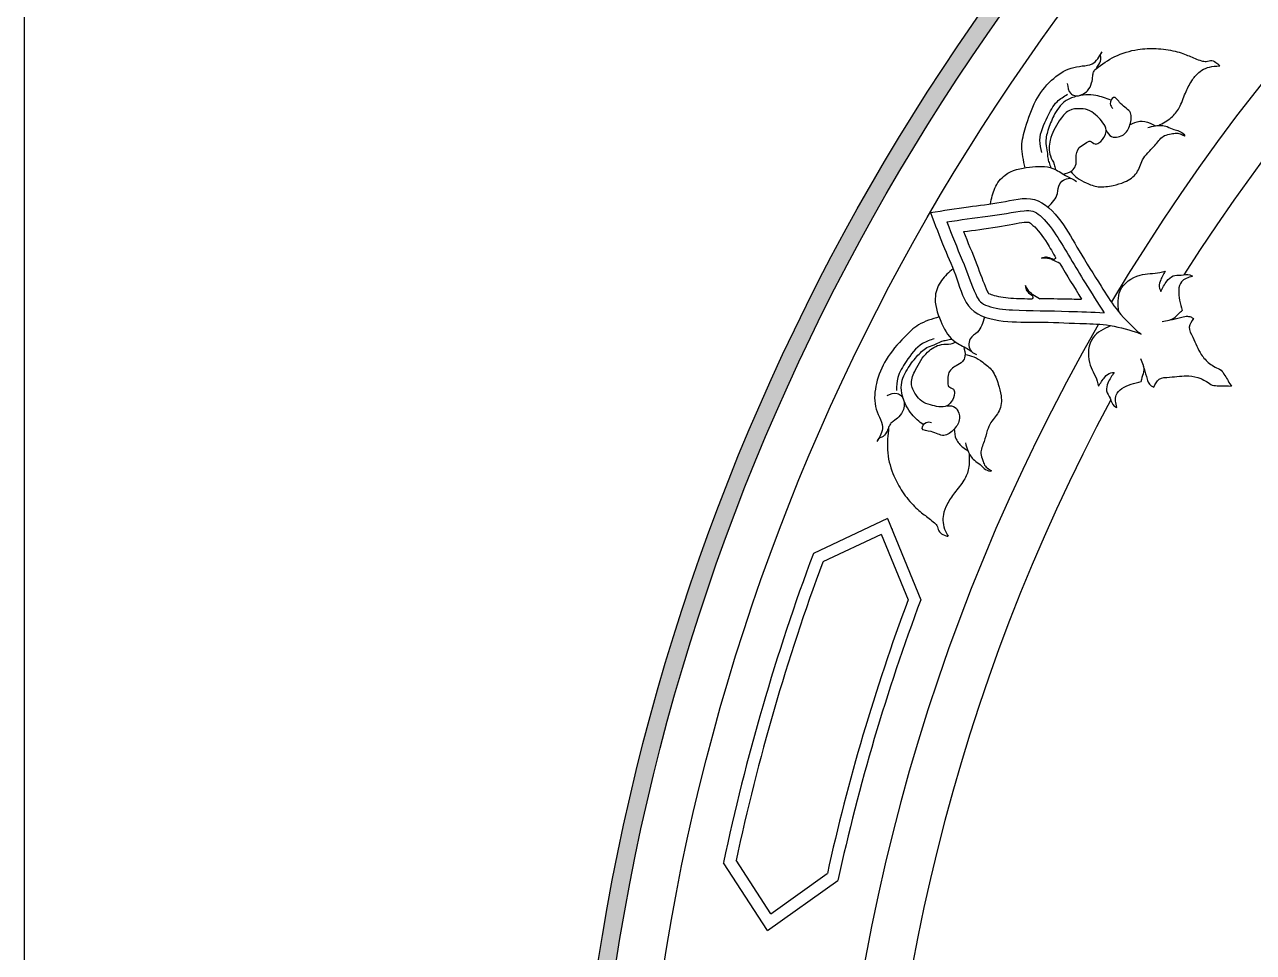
# Model space of a CAD drawing. Header units: millimetres. Extents: x -244126 to 368105, y -173968 to 259060.
# Drawn here: x -170496.2 to -170100.5, y 75765.2 to 76064.2 of the extents above; entities that cross this region are included whole.
import ezdxf
from ezdxf.enums import TextEntityAlignment as Align

# ---------------------------------------------------------------- set-up
doc = ezdxf.new("R2010")
doc.units = ezdxf.units.MM
doc.header["$MEASUREMENT"] = 0
for name, color, linetype in [('A00-TITLEBLOCK+XREF', 7, 'Continuous'), ('HEADtext', 7, 'Continuous'), ('LOGO', 7, 'Continuous'), ('TTB_A1$0$A00-TITLEBLOCK  XREF', 7, 'Continuous')]:
    doc.layers.add(name, color=color, linetype=linetype)
doc.styles.add('Cordia2', font='cordia.shx', dxfattribs={"height": 0.2})

# ---------------------------------------------------------------- blocks, each defined once
blk = doc.blocks.new('LOGO-DPT')
at = {"layer": 'LOGO'}
h = blk.add_hatch(color=256, dxfattribs=at)
edge = h.paths.add_edge_path(flags=17)
edge.add_arc((-0.0088, 1.9995), 1.9837, 0, 360)
edge = h.paths.add_edge_path()
edge.add_arc((-0.0088, 1.9995), 1.9995, 0, 360)
for p, q in [((-1.7286, 2.6988), (-1.7942, 2.6679)), ((-1.7286, 2.6988), (-1.699, 2.6268)), ((-1.7342, 2.6846), (-1.7859, 2.6603)), ((-1.7342, 2.6849), (-1.7103, 2.6266)), ((-1.7242, 2.6893), (-1.7246, 2.6891)), ((-1.8349, 2.3332), (-1.8739, 2.3935)), ((-1.8321, 2.3481), (-1.8627, 2.3956)), ((-1.8349, 2.3332), (-1.7725, 2.3778)), ((-1.8321, 2.3481), (-1.7819, 2.384)), ((-1.8261, 2.3389), (-1.8264, 2.3393))]:
    blk.add_line(p, q, dxfattribs=at)
for radius in [1.9995, 1.9837, 1.9417]:
    blk.add_circle((-0.0088, 1.9995), radius, dxfattribs=at)
for centre, radius, start, end in [((-0.0088, 1.9889), 1.7684, 91.2763, 149.3247), ((-0.0088, 1.9889), 1.7264, 92.2361, 147.5523), ((-0.0088, 1.9889), 1.7684, 150.0849, 209.165), ((-0.0088, 1.9889), 1.7264, 151.8217, 208.298), ((-0.0048, 1.9995), 1.9102, 159.5163, 168.0959), ((-0.0048, 1.9995), 1.8997, 159.645, 167.9655), ((-0.0139, 1.9942), 1.8104, 159.5536, 167.5667), ((-0.0139, 1.9942), 1.7999, 159.4227, 167.695)]:
    blk.add_arc(centre, radius, start, end, dxfattribs=at)
for points in [[(-1.6063, 3.0101), (-1.6094, 3.0293), (-1.6061, 3.0457), (-1.5969, 3.0697), (-1.5831, 3.0877), (-1.5658, 3.0985), (-1.5558, 3.1004), (-1.547, 3.1023), (-1.5383, 3.1131)], [(-1.6063, 3.0101), (-1.6094, 3.0293), (-1.6061, 3.0457), (-1.5969, 3.0697), (-1.5831, 3.0877), (-1.5658, 3.0985), (-1.5558, 3.1004), (-1.547, 3.1023), (-1.5383, 3.1131)], [(-1.5436, 3.098), (-1.527, 3.1087), (-1.5064, 3.115), (-1.4903, 3.1158), (-1.4734, 3.1135), (-1.4665, 3.1114), (-1.4558, 3.1071), (-1.4502, 3.1049)], [(-1.5436, 3.098), (-1.527, 3.1087), (-1.5064, 3.115), (-1.4903, 3.1158), (-1.4734, 3.1135), (-1.4665, 3.1114), (-1.4558, 3.1071), (-1.4502, 3.1049)], [(-1.5436, 3.098), (-1.5411, 3.1018), (-1.5393, 3.1075), (-1.5396, 3.1092), (-1.5383, 3.1131)], [(-1.5436, 3.098), (-1.5411, 3.1018), (-1.5393, 3.1075), (-1.5396, 3.1092), (-1.5383, 3.1131)], [(-1.5691, 3.0848), (-1.566, 3.0761), (-1.5625, 3.0741), (-1.5561, 3.075), (-1.5511, 3.0785), (-1.5475, 3.0854), (-1.5465, 3.0916), (-1.5458, 3.095), (-1.5436, 3.098)], [(-1.5691, 3.0848), (-1.566, 3.0761), (-1.5625, 3.0741), (-1.5561, 3.075), (-1.5511, 3.0785), (-1.5475, 3.0854), (-1.5465, 3.0916), (-1.5458, 3.095), (-1.5436, 3.098)], [(-1.4882, 3.0476), (-1.4769, 3.0546), (-1.4699, 3.0634), (-1.4644, 3.0763), (-1.4587, 3.0872), (-1.4526, 3.0945), (-1.4466, 3.0982), (-1.439, 3.1002), (-1.4338, 3.1004)], [(-1.4882, 3.0476), (-1.4769, 3.0546), (-1.4699, 3.0634), (-1.4644, 3.0763), (-1.4587, 3.0872), (-1.4526, 3.0945), (-1.4466, 3.0982), (-1.439, 3.1002), (-1.4338, 3.1004)], [(-1.4502, 3.1049), (-1.4459, 3.1045), (-1.441, 3.1052), (-1.4364, 3.1028), (-1.4338, 3.1004)], [(-1.4502, 3.1049), (-1.4459, 3.1045), (-1.441, 3.1052), (-1.4364, 3.1028), (-1.4338, 3.1004)], [(-1.5917, 3.0235), (-1.5933, 3.0345), (-1.5867, 3.0552), (-1.5781, 3.0687), (-1.5688, 3.0753)], [(-1.5917, 3.0235), (-1.5933, 3.0345), (-1.5867, 3.0552), (-1.5781, 3.0687), (-1.5688, 3.0753)], [(-1.5304, 3.07), (-1.5437, 3.0742), (-1.5617, 3.0732), (-1.571, 3.0691), (-1.581, 3.0563), (-1.5862, 3.0433), (-1.5881, 3.0315), (-1.5869, 3.0243), (-1.5864, 3.0188), (-1.5853, 3.0147), (-1.5837, 3.0101)], [(-1.5304, 3.07), (-1.5437, 3.0742), (-1.5617, 3.0732), (-1.571, 3.0691), (-1.581, 3.0563), (-1.5862, 3.0433), (-1.5881, 3.0315), (-1.5869, 3.0243), (-1.5864, 3.0188), (-1.5853, 3.0147), (-1.5837, 3.0101)], [(-1.5347, 3.0435), (-1.5298, 3.0378), (-1.5239, 3.0376), (-1.5193, 3.0394), (-1.5135, 3.0483), (-1.5131, 3.0589), (-1.5218, 3.0671), (-1.5282, 3.0725), (-1.531, 3.0667), (-1.5288, 3.0628)], [(-1.5347, 3.0435), (-1.5298, 3.0378), (-1.5239, 3.0376), (-1.5193, 3.0394), (-1.5135, 3.0483), (-1.5131, 3.0589), (-1.5218, 3.0671), (-1.5282, 3.0725), (-1.531, 3.0667), (-1.5288, 3.0628)], [(-1.5728, 3.0045), (-1.5648, 3.0077), (-1.5617, 3.0121), (-1.5613, 3.0185), (-1.5585, 3.0281), (-1.5531, 3.0317), (-1.5487, 3.0336), (-1.5445, 3.0312), (-1.5412, 3.0321), (-1.5356, 3.0389), (-1.5347, 3.0434), (-1.5375, 3.0501), (-1.5426, 3.0558), (-1.5492, 3.0607), (-1.5571, 3.0625), (-1.5676, 3.0607), (-1.5762, 3.0517), (-1.5843, 3.0347), (-1.5841, 3.0206), (-1.5807, 3.013), (-1.5797, 3.0085)], [(-1.5728, 3.0045), (-1.5648, 3.0077), (-1.5617, 3.0121), (-1.5613, 3.0185), (-1.5585, 3.0281), (-1.5531, 3.0317), (-1.5487, 3.0336), (-1.5445, 3.0312), (-1.5412, 3.0321), (-1.5356, 3.0389), (-1.5347, 3.0434), (-1.5375, 3.0501), (-1.5426, 3.0558), (-1.5492, 3.0607), (-1.5571, 3.0625), (-1.5676, 3.0607), (-1.5762, 3.0517), (-1.5843, 3.0347), (-1.5841, 3.0206), (-1.5807, 3.013), (-1.5797, 3.0085)], [(-1.5135, 3.0482), (-1.5049, 3.0513), (-1.4956, 3.0496), (-1.4909, 3.0473)], [(-1.5135, 3.0482), (-1.5049, 3.0513), (-1.4956, 3.0496), (-1.4909, 3.0473)], [(-1.5661, 3.0068), (-1.5603, 3.0012), (-1.5523, 2.9966), (-1.5416, 2.9933), (-1.5284, 2.9945), (-1.5183, 2.9975), (-1.5075, 3.0057), (-1.5023, 3.0171), (-1.4977, 3.0234), (-1.4906, 3.0309), (-1.4829, 3.0386), (-1.4769, 3.0402), (-1.4723, 3.0408), (-1.4679, 3.0397)], [(-1.5661, 3.0068), (-1.5603, 3.0012), (-1.5523, 2.9966), (-1.5416, 2.9933), (-1.5284, 2.9945), (-1.5183, 2.9975), (-1.5075, 3.0057), (-1.5023, 3.0171), (-1.4977, 3.0234), (-1.4906, 3.0309), (-1.4829, 3.0386), (-1.4769, 3.0402), (-1.4723, 3.0408), (-1.4679, 3.0397)], [(-1.4978, 3.0458), (-1.4909, 3.0473), (-1.4856, 3.0476), (-1.4806, 3.0466), (-1.4746, 3.044), (-1.4698, 3.0427), (-1.4652, 3.0395)], [(-1.4978, 3.0458), (-1.4909, 3.0473), (-1.4856, 3.0476), (-1.4806, 3.0466), (-1.4746, 3.044), (-1.4698, 3.0427), (-1.4652, 3.0395)], [(-1.4679, 3.0397), (-1.4671, 3.0393), (-1.4663, 3.0389), (-1.4652, 3.0383)], [(-1.4679, 3.0397), (-1.4671, 3.0393), (-1.4663, 3.0389), (-1.4652, 3.0383)], [(-1.4652, 3.0383), (-1.4649, 3.0383), (-1.4648, 3.0386), (-1.4649, 3.0389), (-1.4652, 3.0395)], [(-1.4652, 3.0383), (-1.4649, 3.0383), (-1.4648, 3.0386), (-1.4649, 3.0389), (-1.4652, 3.0395)], [(-1.6372, 2.978), (-1.6333, 2.992), (-1.6242, 3.0036), (-1.6025, 3.0106), (-1.5819, 3.0095), (-1.5708, 3.0033), (-1.5659, 3.0007)], [(-1.6372, 2.978), (-1.6333, 2.992), (-1.6242, 3.0036), (-1.6025, 3.0106), (-1.5819, 3.0095), (-1.5708, 3.0033), (-1.5659, 3.0007)], [(-1.586, 2.9754), (-1.5778, 2.9874), (-1.5758, 2.9959), (-1.5653, 3.0005), (-1.561, 2.998)], [(-1.586, 2.9754), (-1.5778, 2.9874), (-1.5758, 2.9959), (-1.5653, 3.0005), (-1.561, 2.998)], [(-1.6904, 2.9703), (-1.6567, 2.9755), (-1.6278, 2.9795), (-1.5983, 2.9819), (-1.5748, 2.9626), (-1.5587, 2.9365), (-1.539, 2.9049), (-1.5259, 2.8851), (-1.5073, 2.8653)], [(-1.6904, 2.9703), (-1.678, 2.9386), (-1.667, 2.9116), (-1.6543, 2.8848), (-1.6259, 2.8741), (-1.5952, 2.8732), (-1.558, 2.872), (-1.5343, 2.8706), (-1.5078, 2.8643)], [(-1.6704, 2.9205), (-1.6806, 2.9101), (-1.6861, 2.8964), (-1.6813, 2.8741), (-1.6701, 2.8569), (-1.6591, 2.8503), (-1.6543, 2.8474)], [(-1.6704, 2.9205), (-1.6806, 2.9101), (-1.6861, 2.8964), (-1.6813, 2.8741), (-1.6701, 2.8569), (-1.6591, 2.8503), (-1.6543, 2.8474)], [(-1.5235, 2.8824), (-1.5222, 2.901), (-1.5046, 2.9149), (-1.4869, 2.9172), (-1.4824, 2.9184)], [(-1.4824, 2.9184), (-1.4867, 2.9093), (-1.4874, 2.9031), (-1.4861, 2.9004)], [(-1.4862, 2.9003), (-1.4807, 2.9096), (-1.4753, 2.9141), (-1.4681, 2.9148), (-1.4603, 2.9151), (-1.4581, 2.9139)], [(-1.4581, 2.9139), (-1.4678, 2.9089), (-1.4695, 2.8926), (-1.4671, 2.8835)], [(-1.6062, 2.9056), (-1.6049, 2.9008), (-1.6014, 2.8976), (-1.5997, 2.8956), (-1.6001, 2.8939)], [(-1.5938, 2.8937), (-1.6042, 2.902), (-1.6062, 2.9056)], [(-1.6828, 2.8777), (-1.7009, 2.8707), (-1.7135, 2.8598), (-1.7297, 2.8398), (-1.7383, 2.8188), (-1.7391, 2.7984), (-1.7357, 2.7888), (-1.733, 2.7802), (-1.7379, 2.7673)], [(-1.6828, 2.8777), (-1.7009, 2.8707), (-1.7135, 2.8598), (-1.7297, 2.8398), (-1.7383, 2.8188), (-1.7391, 2.7984), (-1.7357, 2.7888), (-1.733, 2.7802), (-1.7379, 2.7673)], [(-1.6426, 2.8775), (-1.6488, 2.8643), (-1.6552, 2.8583), (-1.654, 2.847), (-1.6496, 2.8445)], [(-1.6426, 2.8775), (-1.6488, 2.8643), (-1.6552, 2.8583), (-1.654, 2.847), (-1.6496, 2.8445)], [(-1.4851, 2.8737), (-1.4734, 2.8775), (-1.4686, 2.8824), (-1.4671, 2.8835)], [(-1.478, 2.8751), (-1.4688, 2.8772), (-1.4637, 2.8783), (-1.4595, 2.8777), (-1.4572, 2.8763)], [(-1.5308, 2.8698), (-1.5462, 2.8594), (-1.5494, 2.8372), (-1.5426, 2.8208), (-1.5414, 2.8162)], [(-1.4571, 2.8764), (-1.4609, 2.8688), (-1.4579, 2.8598), (-1.4503, 2.8444), (-1.443, 2.8365), (-1.4327, 2.8306)], [(-1.687, 2.8583), (-1.6974, 2.8542), (-1.712, 2.8381), (-1.7194, 2.8239), (-1.7205, 2.8126)], [(-1.687, 2.8583), (-1.6974, 2.8542), (-1.712, 2.8381), (-1.7194, 2.8239), (-1.7205, 2.8126)], [(-1.6967, 2.782), (-1.707, 2.7914), (-1.7152, 2.8075), (-1.7162, 2.8176), (-1.7101, 2.8327), (-1.7015, 2.8437), (-1.6922, 2.8512), (-1.6853, 2.8538), (-1.6803, 2.8561), (-1.6762, 2.8572), (-1.6715, 2.8581)], [(-1.6967, 2.782), (-1.707, 2.7914), (-1.7152, 2.8075), (-1.7162, 2.8176), (-1.7101, 2.8327), (-1.7015, 2.8437), (-1.6922, 2.8512), (-1.6853, 2.8538), (-1.6803, 2.8561), (-1.6762, 2.8572), (-1.6715, 2.8581)], [(-1.6612, 2.8514), (-1.6599, 2.8429), (-1.6621, 2.8381), (-1.6676, 2.8345), (-1.6745, 2.8273), (-1.6749, 2.8208), (-1.6743, 2.816), (-1.6701, 2.8136), (-1.6692, 2.8103), (-1.6723, 2.802), (-1.6758, 2.799), (-1.683, 2.7981), (-1.6905, 2.7997), (-1.698, 2.8029), (-1.7035, 2.8089), (-1.7073, 2.8189), (-1.7037, 2.8308), (-1.693, 2.8464), (-1.6807, 2.8532), (-1.6724, 2.854), (-1.6681, 2.8554)], [(-1.6612, 2.8514), (-1.6599, 2.8429), (-1.6621, 2.8381), (-1.6676, 2.8345), (-1.6745, 2.8273), (-1.6749, 2.8208), (-1.6743, 2.816), (-1.6701, 2.8136), (-1.6692, 2.8103), (-1.6723, 2.802), (-1.6758, 2.799), (-1.683, 2.7981), (-1.6905, 2.7997), (-1.698, 2.8029), (-1.7035, 2.8089), (-1.7073, 2.8189), (-1.7037, 2.8308), (-1.693, 2.8464), (-1.6807, 2.8532), (-1.6724, 2.854), (-1.6681, 2.8554)], [(-1.6598, 2.8445), (-1.6521, 2.8423), (-1.6441, 2.8376), (-1.6358, 2.8301), (-1.6303, 2.818), (-1.6278, 2.8078), (-1.6295, 2.7943), (-1.6368, 2.7841), (-1.64, 2.777), (-1.6429, 2.7671), (-1.6457, 2.7566), (-1.6441, 2.7505), (-1.6424, 2.7463), (-1.6391, 2.743)], [(-1.6598, 2.8445), (-1.6521, 2.8423), (-1.6441, 2.8376), (-1.6358, 2.8301), (-1.6303, 2.818), (-1.6278, 2.8078), (-1.6295, 2.7943), (-1.6368, 2.7841), (-1.64, 2.777), (-1.6429, 2.7671), (-1.6457, 2.7566), (-1.6441, 2.7505), (-1.6424, 2.7463), (-1.6391, 2.743)], [(-1.5041, 2.8409), (-1.5015, 2.8289), (-1.5034, 2.8223), (-1.5035, 2.8204)], [(-1.5017, 2.834), (-1.499, 2.825), (-1.4974, 2.82), (-1.4948, 2.8167), (-1.4924, 2.8153)], [(-1.5414, 2.8162), (-1.5357, 2.8244), (-1.5306, 2.8282), (-1.5276, 2.8284)], [(-1.5276, 2.8284), (-1.533, 2.8191), (-1.5342, 2.8121), (-1.5312, 2.8056), (-1.5276, 2.7986), (-1.5253, 2.7974)], [(-1.4924, 2.8153), (-1.4877, 2.8224), (-1.4784, 2.8243), (-1.4613, 2.8254), (-1.4508, 2.823), (-1.4405, 2.8171)], [(-1.5253, 2.7974), (-1.5258, 2.8083), (-1.5126, 2.818), (-1.5035, 2.8204)], [(-1.7289, 2.8081), (-1.7198, 2.8098), (-1.7163, 2.8078), (-1.7138, 2.8017), (-1.7144, 2.7957), (-1.7186, 2.7891), (-1.7234, 2.7851), (-1.726, 2.7828), (-1.7275, 2.7795)], [(-1.7289, 2.8081), (-1.7198, 2.8098), (-1.7163, 2.8078), (-1.7138, 2.8017), (-1.7144, 2.7957), (-1.7186, 2.7891), (-1.7234, 2.7851), (-1.726, 2.7828), (-1.7275, 2.7795)], [(-1.6759, 2.7989), (-1.6685, 2.7975), (-1.6654, 2.7925), (-1.6647, 2.7876), (-1.6694, 2.7782), (-1.6785, 2.7726), (-1.6899, 2.776), (-1.6977, 2.7788), (-1.6941, 2.7842), (-1.6896, 2.7842)], [(-1.6759, 2.7989), (-1.6685, 2.7975), (-1.6654, 2.7925), (-1.6647, 2.7876), (-1.6694, 2.7782), (-1.6785, 2.7726), (-1.6899, 2.776), (-1.6977, 2.7788), (-1.6941, 2.7842), (-1.6896, 2.7842)], [(-1.7275, 2.7795), (-1.7295, 2.7754), (-1.7336, 2.771), (-1.7352, 2.7704), (-1.7379, 2.7673)], [(-1.7275, 2.7795), (-1.7295, 2.7754), (-1.7336, 2.771), (-1.7352, 2.7704), (-1.7379, 2.7673)], [(-1.7275, 2.7795), (-1.7285, 2.7597), (-1.7237, 2.7387), (-1.7163, 2.7244), (-1.7059, 2.7109), (-1.7006, 2.7059), (-1.6915, 2.6988), (-1.6868, 2.6951)], [(-1.7275, 2.7795), (-1.7285, 2.7597), (-1.7237, 2.7387), (-1.7163, 2.7244), (-1.7059, 2.7109), (-1.7006, 2.7059), (-1.6915, 2.6988), (-1.6868, 2.6951)], [(-1.6694, 2.7783), (-1.6677, 2.7693), (-1.6616, 2.7621), (-1.6573, 2.7591)], [(-1.6694, 2.7783), (-1.6677, 2.7693), (-1.6616, 2.7621), (-1.6573, 2.7591)], [(-1.6594, 2.7659), (-1.6573, 2.7591), (-1.6549, 2.7544), (-1.6515, 2.7506), (-1.6463, 2.7467), (-1.6427, 2.7432), (-1.6376, 2.7408)], [(-1.6594, 2.7659), (-1.6573, 2.7591), (-1.6549, 2.7544), (-1.6515, 2.7506), (-1.6463, 2.7467), (-1.6427, 2.7432), (-1.6376, 2.7408)], [(-1.6562, 2.7567), (-1.6566, 2.7433), (-1.6607, 2.7329), (-1.6691, 2.7217), (-1.6757, 2.7113), (-1.679, 2.7023), (-1.6792, 2.6953), (-1.6771, 2.6877), (-1.6747, 2.6831)], [(-1.6562, 2.7567), (-1.6566, 2.7433), (-1.6607, 2.7329), (-1.6691, 2.7217), (-1.6757, 2.7113), (-1.679, 2.7023), (-1.6792, 2.6953), (-1.6771, 2.6877), (-1.6747, 2.6831)], [(-1.6391, 2.743), (-1.6384, 2.7425), (-1.6377, 2.742), (-1.6366, 2.7414)], [(-1.6391, 2.743), (-1.6384, 2.7425), (-1.6377, 2.742), (-1.6366, 2.7414)], [(-1.6366, 2.7414), (-1.6365, 2.7411), (-1.6367, 2.7409), (-1.637, 2.7408), (-1.6376, 2.7408)], [(-1.6366, 2.7414), (-1.6365, 2.7411), (-1.6367, 2.7409), (-1.637, 2.7408), (-1.6376, 2.7408)], [(-1.6868, 2.6951), (-1.6843, 2.6916), (-1.6825, 2.687), (-1.6781, 2.6842), (-1.6747, 2.6831)], [(-1.6868, 2.6951), (-1.6843, 2.6916), (-1.6825, 2.687), (-1.6781, 2.6842), (-1.6747, 2.6831)]]:
    blk.add_spline(points, degree=3, dxfattribs=at)
for points, knots in [([(-1.6759, 2.962), (-1.6638, 2.9639), (-1.6519, 2.9656), (-1.629, 2.9684), (-1.6163, 2.971), (-1.6008, 2.9726), (-1.598, 2.9717), (-1.5884, 2.9637), (-1.5834, 2.9571), (-1.5705, 2.9374), (-1.5623, 2.9223), (-1.5476, 2.8993), (-1.5425, 2.8903), (-1.5363, 2.8814)], [0.0247137, 0.0247137, 0.0247137, 0.0247137, 0.0955258, 0.0955258, 0.1567176, 0.1567176, 0.2028378, 0.2028378, 0.2489579, 0.2489579, 0.3445565, 0.3445565, 0.4037216, 0.4037216, 0.4037216, 0.4037216]), ([(-1.6759, 2.962), (-1.6715, 2.9506), (-1.667, 2.9394), (-1.658, 2.9181), (-1.6539, 2.9059), (-1.6475, 2.8917), (-1.6454, 2.8897), (-1.6336, 2.8853), (-1.6254, 2.8843), (-1.6019, 2.8831), (-1.5847, 2.8835), (-1.5574, 2.8822), (-1.5471, 2.8824), (-1.5363, 2.8814)], [0.0247137, 0.0247137, 0.0247137, 0.0247137, 0.0955258, 0.0955258, 0.1567176, 0.1567176, 0.2028378, 0.2028378, 0.2489579, 0.2489579, 0.3445565, 0.3445565, 0.4037216, 0.4037216, 0.4037216, 0.4037216]), ([(-1.6612, 2.9534), (-1.6518, 2.9546), (-1.6421, 2.9558), (-1.6216, 2.9592), (-1.6122, 2.9614), (-1.6025, 2.9621), (-1.6036, 2.9624), (-1.5955, 2.9555), (-1.591, 2.9496), (-1.5845, 2.9393), (-1.5819, 2.9347), (-1.5792, 2.93)], [0.0512545, 0.0512545, 0.0512545, 0.0512545, 0.107847, 0.107847, 0.1561618, 0.1561618, 0.2044766, 0.2044766, 0.2527914, 0.2527914, 0.2837913, 0.2837913, 0.2837913, 0.2837913]), ([(-1.6612, 2.9534), (-1.6574, 2.9441), (-1.6534, 2.9348), (-1.6463, 2.9164), (-1.6434, 2.9082), (-1.6388, 2.8978), (-1.6399, 2.8992), (-1.6354, 2.8971), (-1.6298, 2.8956), (-1.6176, 2.8942), (-1.6111, 2.8941), (-1.603, 2.8939), (-1.6015, 2.8939), (-1.6001, 2.8939)], [0.0509649, 0.0509649, 0.0509649, 0.0509649, 0.110398, 0.110398, 0.1549437, 0.1549437, 0.1949055, 0.1949055, 0.2348673, 0.2348673, 0.2748292, 0.2748292, 0.2831535, 0.2831535, 0.2831535, 0.2831535]), ([(-1.5919, 2.9299), (-1.5904, 2.9305), (-1.5873, 2.9316), (-1.5837, 2.9298), (-1.5806, 2.9286), (-1.5795, 2.9296), (-1.5792, 2.93)], [0.0007182, 0.0007182, 0.0007182, 0.0007182, 0.00949288, 0.01848107, 0.02342813, 0.0263409, 0.0263409, 0.0263409, 0.0263409]), ([(-1.5757, 2.9251), (-1.5798, 2.9274), (-1.5849, 2.9302), (-1.5906, 2.93), (-1.5919, 2.9299)], [0, 0, 0, 0, 0.0253644, 0.03248818, 0.03248818, 0.03248818, 0.03248818]), ([(-1.5938, 2.8937), (-1.5931, 2.8942), (-1.5919, 2.8942), (-1.5821, 2.894), (-1.5737, 2.8939), (-1.5622, 2.8936), (-1.5593, 2.8935), (-1.5564, 2.8934)], [0.29412523, 0.29412523, 0.29412523, 0.29412523, 0.30110626, 0.30110626, 0.34942109, 0.34942109, 0.36584207, 0.36584207, 0.36584207, 0.36584207]), ([(-1.4327, 2.8306), (-1.4316, 2.8291), (-1.4284, 2.8249), (-1.4256, 2.819), (-1.4234, 2.8162)], [0, 0, 0, 0, 0.0112883, 0.03078382, 0.03078382, 0.03078382, 0.03078382]), ([(-1.4405, 2.8171), (-1.4386, 2.8169), (-1.4334, 2.8162), (-1.4269, 2.8168), (-1.4234, 2.8162)], [0, 0, 0, 0, 0.0112883, 0.03078382, 0.03078382, 0.03078382, 0.03078382])]:
    blk.add_open_spline(points, degree=3, knots=knots, dxfattribs=at)
for points in [[(-1.5757, 2.9251), (-1.5694, 2.9147), (-1.5629, 2.904), (-1.5564, 2.8934)], [(-1.5078, 2.8643), (-1.5064, 2.8638), (-1.5051, 2.8632), (-1.5035, 2.8625)], [(-1.5073, 2.8653), (-1.5061, 2.8644), (-1.5049, 2.8635), (-1.5035, 2.8625)]]:
    blk.add_open_spline(points, degree=3, dxfattribs=at)
blk = doc.blocks.new('Titleblock-Andaman2')
at = {"layer": 'TTB_A1$0$A00-TITLEBLOCK  XREF', "color": 40, "ltscale": 0.01}
for points in [[(72.95207, 58.40745), (83.20176, 58.40745), (83.20176, 1.00745), (72.95207, 1.00745)], [(72.95207, 33.72531), (83.20176, 33.72531), (83.20176, 1.00745), (72.95207, 1.00745)]]:
    blk.add_lwpolyline(points, close=True, dxfattribs=at)
at = {"layer": 'A00-TITLEBLOCK+XREF', "color": 4, "xscale": 0.7262243188078131, "yscale": 0.7262243188078131, "zscale": 0.7262243188078131}
blk.add_blockref('LOGO-DPT', (74.76305, 30.5841), dxfattribs=at)
at = {"layer": 'HEADtext', "color": 3, "style": 'Cordia2'}
for tag, p in [('P-NAME1', (78.07692, 26.21718)), ('P-NAME2', (78.07692, 25.61718)), ('TITLE1', (78.07692, 16.38335)), ('TITLE2', (78.07692, 15.78335)), ('DRAW-NAME1', (79.34458, 14.93445)), ('DRAW-NAME2', (79.34458, 14.33445))]:
    blk.add_attdef(tag, text='', height=0.2, dxfattribs=at).set_placement(p, align=Align.CENTER)
for tag, p in [('SCALE-A1', (75.84069, 2.55049)), ('SCALE-A3', (75.84069, 2.18268)), ('DATE', (75.32411, 1.33004)), ('DWG.NO', (80.33022, 1.33004))]:
    blk.add_attdef(tag, p, '', height=0.2, dxfattribs=at)

msp = doc.modelspace()

# ---------------------------------------------------------------- block references
at = {"color": 1, "xscale": 500, "yscale": 500, "zscale": 500}
msp.add_blockref('Titleblock-Andaman2', (-206972.21907, 59632.99742), dxfattribs=at)

doc.saveas('drawing.dxf')
